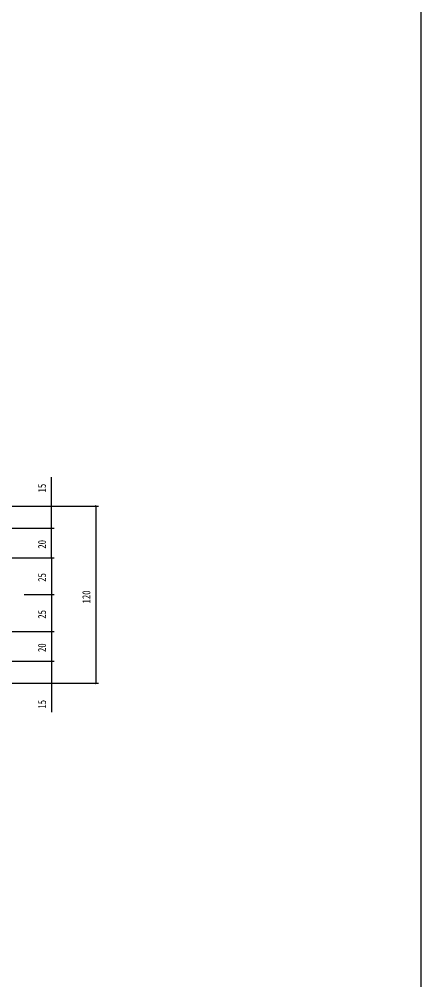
# Model space of a CAD drawing. Units: millimetres, scale not verified. Extents: x -693 to 693, y -1120 to 1122.
# Drawn here: x 421 to 693, y -638 to 13 of the extents above; entities that cross this region are included whole.
import ezdxf
from ezdxf.enums import TextEntityAlignment as Align

# ---------------------------------------------------------------- set-up
doc = ezdxf.new("R2010")
doc.units = ezdxf.units.MM
doc.header["$LTSCALE"] = 4
doc.layers.add('0-3_YKK_D', color=6, linetype='Continuous')
doc.layers.add('0-4_YKK_ZWAK', color=7, linetype='Continuous')
doc.styles.add('ＭＳ ゴシック', font='')
doc.styles.get('ＭＳ ゴシック').set_extended_font_data('MS Gothic')

msp = doc.modelspace()

# ---------------------------------------------------------------- linework, layer by layer
at = {"layer": '0-3_YKK_D'}
for p, q in [((443.1, -316.933), (443.1, -297.394)), ((270.527, -316.933), (445.1, -316.933)), ((276, -316.933), (475.1, -316.933)), ((443.1, -331.933), (443.1, -316.933)), ((473.1, -316.933), (473.1, -436.933)), ((360.041, -331.933), (445.1, -331.933)), ((443.1, -351.933), (443.1, -331.933)), ((288.282, -351.933), (445.1, -351.933)), ((293.838, -351.933), (445.1, -351.933)), ((443.1, -351.933), (443.1, -376.933)), ((424.601, -376.933), (445.1, -376.933)), ((443.1, -376.933), (443.1, -401.933)), ((288.464, -401.933), (445.1, -401.933)), ((293.838, -401.933), (445.1, -401.933)), ((443.1, -401.933), (443.1, -421.933)), ((360.041, -421.933), (445.1, -421.933)), ((360.041, -421.933), (445.1, -421.933)), ((270.527, -436.933), (445.1, -436.933)), ((276, -436.933), (475.1, -436.933))]:
    msp.add_line(p, q, dxfattribs=at)
msp.add_lwpolyline([(443.1, -421.933), (443.1, -436.933), (443.1, -456.471)], dxfattribs=at)
for centre, start, end in [((443.1, -316.933), 90, 270), ((443.1, -316.933), 270, 90), ((473.1, -316.933), 90, 270), ((473.1, -316.933), 270, 90), ((443.1, -331.933), 90, 270), ((443.1, -331.933), 90, 270), ((443.1, -331.933), 270, 90), ((443.1, -331.933), 270, 90), ((443.1, -351.933), 90, 270), ((443.1, -351.933), 90, 270), ((443.1, -351.933), 270, 90), ((443.1, -351.933), 270, 90), ((443.1, -376.933), 90, 270), ((443.1, -376.933), 90, 270), ((443.1, -376.933), 270, 90), ((443.1, -376.933), 270, 90), ((443.1, -401.933), 90, 270), ((443.1, -401.933), 90, 270), ((443.1, -401.933), 270, 90), ((443.1, -401.933), 270, 90), ((443.1, -421.933), 90, 270), ((443.1, -421.933), 90, 270), ((443.1, -421.933), 270, 90), ((443.1, -421.933), 270, 90), ((443.1, -436.933), 90, 270), ((443.1, -436.933), 270, 90), ((473.1, -436.933), 90, 270), ((473.1, -436.933), 270, 90)]:
    msp.add_arc(centre, 0.212, start, end, dxfattribs=at)
at = {"layer": '0-4_YKK_ZWAK'}
msp.add_line((693.1, 1064.1), (693.1, -1119.9), dxfattribs=at)

# ---------------------------------------------------------------- texts
at = {"layer": '0-3_YKK_D', "style": 'ＭＳ ゴシック', "width": 0.8}
for s, p in [('15', (441.1, -307.727)), ('20', (441.1, -345.806)), ('25', (441.1, -368.232)), ('120', (471.1, -382.924)), ('25', (441.1, -393.232)), ('20', (441.1, -415.806)), ('15', (441.1, -454.127))]:
    msp.add_text(s, height=5.422, rotation=90, dxfattribs=at).set_placement(p, align=Align.BOTTOM_LEFT)

doc.saveas('drawing.dxf')
